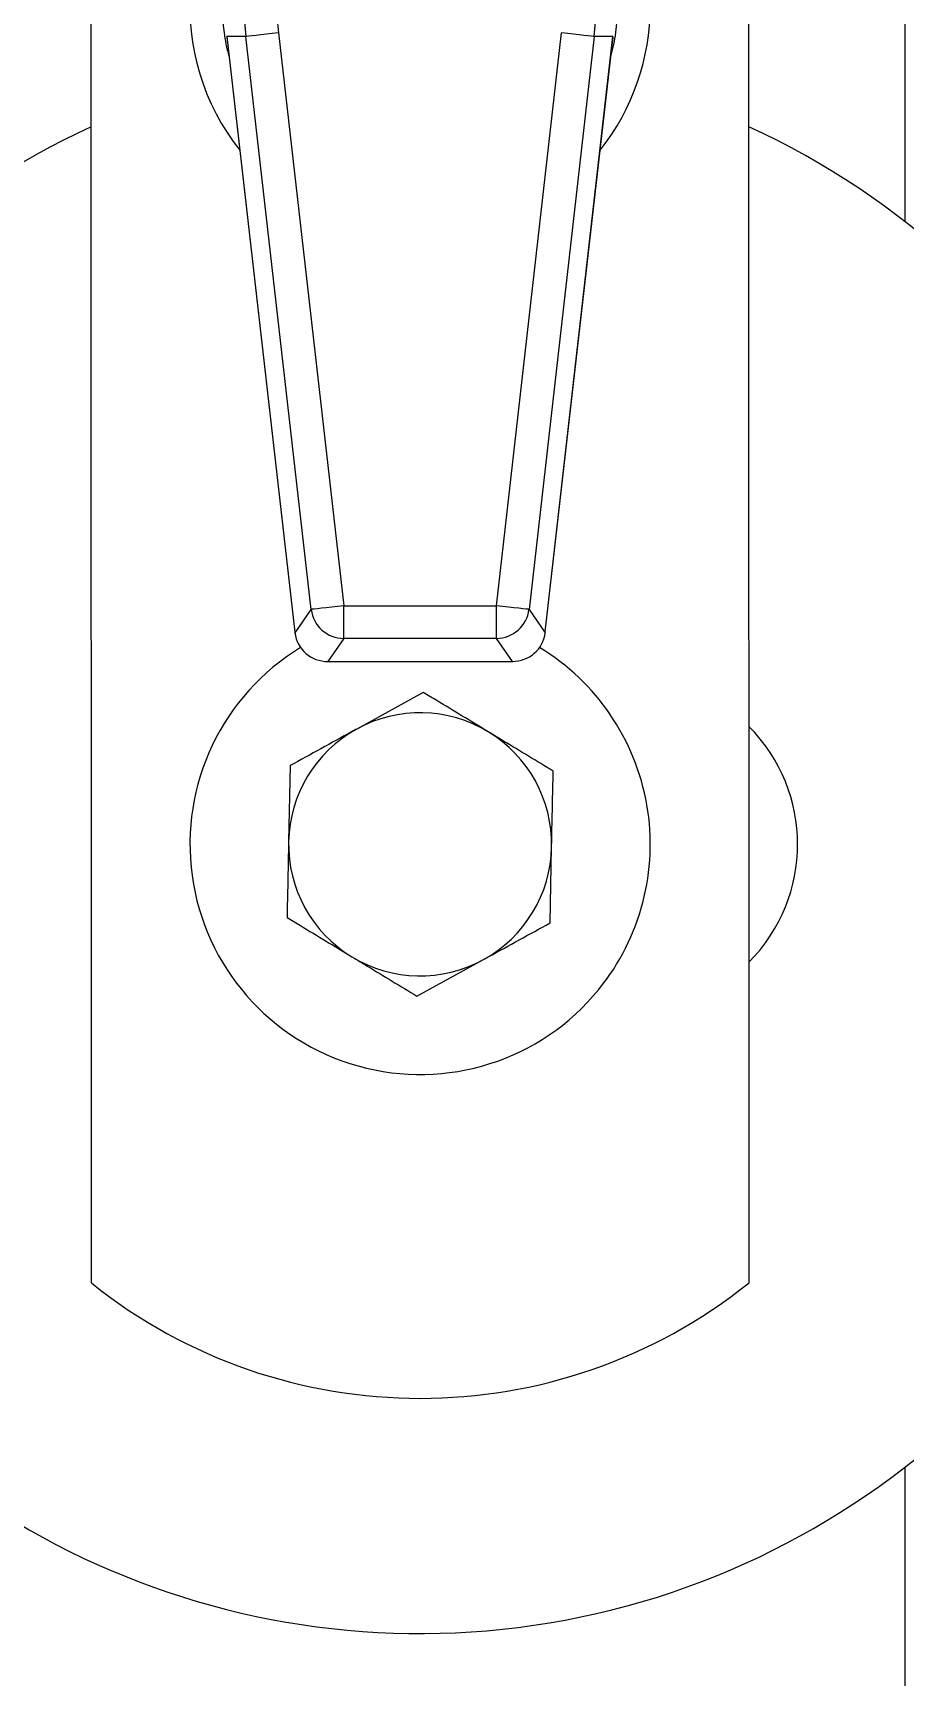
# Model space of a CAD drawing. Extents: x 12.3 to 108.7, y 1.1 to 80.4.
# Drawn here: x 75.515 to 77.173, y 31.109 to 34.234 of the extents above; entities that cross this region are included whole.
import ezdxf

# ---------------------------------------------------------------- set-up
doc = ezdxf.new("R2010")
doc.units = 0
doc.header["$MEASUREMENT"] = 0
doc.layers.add('OBJECT', color=7, linetype='CONTINUOUS')

msp = doc.modelspace()

# ---------------------------------------------------------------- linework, layer by layer
at = {"layer": 'OBJECT'}
for p, q in [((75.6267, 31.8583), (75.6252, 40.2109)), ((76.8767, 31.8585), (76.8752, 40.2111)), ((77.1734, 33.8753), (77.1734, 35.277)), ((75.9202, 34.227), (75.8844, 34.227)), ((75.8844, 34.227), (76.0135, 33.0955)), ((76.0444, 33.1384), (75.9202, 34.227)), ((75.9821, 34.2341), (76.1063, 33.1455)), ((76.3966, 33.1455), (76.5204, 34.2342)), ((76.5824, 34.2271), (76.4585, 33.1385)), ((76.4894, 33.0956), (76.6181, 34.2271)), ((76.6181, 34.2271), (76.5824, 34.2271)), ((75.8856, 34.2156), (76.0134, 33.0955)), ((76.4895, 33.0956), (76.6169, 34.2157)), ((76.0137, 33.094), (76.0444, 33.1384)), ((76.1063, 33.1455), (76.3966, 33.1455)), ((76.4585, 33.1385), (76.4892, 33.094)), ((76.0135, 33.0955), (76.0134, 33.0955)), ((76.4895, 33.0956), (76.4894, 33.0956)), ((76.0137, 33.094), (76.0137, 33.0932)), ((76.1063, 33.0832), (76.0761, 33.0395)), ((76.3966, 33.0833), (76.1063, 33.0832)), ((76.4268, 33.0395), (76.3966, 33.0833)), ((76.4892, 33.0932), (76.4892, 33.094)), ((76.0754, 33.0392), (76.4275, 33.0393)), ((76.0761, 33.0395), (76.4268, 33.0395)), ((76.2575, 32.9807), (76.1311, 32.9111)), ((76.0046, 32.8416), (76.0016, 32.6972)), ((76.4985, 32.5425), (76.5015, 32.6868)), ((76.2455, 32.4034), (76.372, 32.473)), ((77.1734, 30.107), (77.1734, 31.5087))]:
    msp.add_line(p, q, dxfattribs=at)
at = {"layer": 'OBJECT', "flags": 128}
for points in [[(75.9821, 34.2341), (75.9705, 34.2328), (75.9593, 34.2315), (75.949, 34.2303), (75.9398, 34.2293), (75.932, 34.2284), (75.9261, 34.2277), (75.9221, 34.2272), (75.9202, 34.227)], [(76.5824, 34.2271), (76.5805, 34.2274), (76.5765, 34.2278), (76.5705, 34.2285), (76.5628, 34.2294), (76.5535, 34.2304), (76.5432, 34.2316), (76.532, 34.2329), (76.5204, 34.2342)], [(76.1063, 33.1455), (76.0947, 33.1441), (76.0836, 33.1429), (76.0732, 33.1417), (76.064, 33.1406), (76.0562, 33.1398), (76.0503, 33.1391), (76.0463, 33.1386), (76.0444, 33.1384)], [(76.1063, 33.0832), (76.1063, 33.0853), (76.1063, 33.0894), (76.1063, 33.0955), (76.1063, 33.1032), (76.1063, 33.1125), (76.1063, 33.1228), (76.1063, 33.1339), (76.1063, 33.1455)], [(76.4585, 33.1385), (76.4566, 33.1387), (76.4526, 33.1391), (76.4466, 33.1398), (76.4389, 33.1407), (76.4297, 33.1417), (76.4193, 33.1429), (76.4081, 33.1442), (76.3966, 33.1455)], [(76.3966, 33.0833), (76.3966, 33.0853), (76.3966, 33.0895), (76.3966, 33.0955), (76.3966, 33.1033), (76.3966, 33.1125), (76.3966, 33.1229), (76.3966, 33.134), (76.3966, 33.1455)]]:
    msp.add_lwpolyline(points, dxfattribs=at)
at = {"layer": 'OBJECT'}
for centre, radius, start, end in [((76.2512, 34.2835), 0.4375, 321.5095, 38.5101), ((76.2512, 34.2835), 0.4375, 175.195, 218.5101), ((76.2515, 32.692), 1.5, 209.9264, 65.3855), ((76.2515, 32.692), 1.5, 114.6341, 150.0736), ((76.1067, 33.1459), 0.0627, 186.9068, 269.701), ((76.3962, 33.146), 0.0627, 270.3185, 353.1129), ((76.2515, 32.692), 0.4375, 121.2687, 320.9197), ((76.2515, 32.692), 0.4375, 320.9197, 58.7509), ((76.2515, 32.692), 0.25, 58.8056, 118.8056), ((76.2515, 32.692), 0.25, 118.8056, 178.8056), ((76.6515, 32.692), 0.3175, 315.1359, 44.8837), ((76.2515, 32.692), 0.25, 358.8056, 58.8056), ((76.2515, 32.692), 0.25, 178.8056, 238.8056), ((76.2515, 32.692), 0.25, 298.8056, 358.8056), ((76.2515, 32.692), 0.25, 238.8056, 298.8056), ((76.2515, 32.639), 1, 231.3276, 308.692)]:
    msp.add_arc(centre, radius, start, end, dxfattribs=at)
for centre, major_axis, ratio, start_param, end_param in [((76.4179, 34.2836), (0.5009, 0.0001), 0.998148, 3.028424, 3.254762), ((76.4179, 34.2836), (0.4386, 0.0001), 0.997533, 3.028424, 3.254762), ((76.0846, 34.2835), (0.5009, 0.0001), 0.998148, 6.170016, 6.396354), ((76.014, 33.0955), (-0.00086, 0.0075), 0.069473, 1.562842, 1.768966), ((76.4888, 33.0956), (0.00086, 0.0075), 0.069473, 4.51422, 4.720343), ((76.0761, 33.1017), (0.0606, 0.017), 0.988785, 2.989485, 4.441424), ((76.4268, 33.1018), (0.0606, -0.017), 0.988785, 4.983354, 6.435293)]:
    msp.add_ellipse(centre, major_axis=major_axis, ratio=ratio, start_param=start_param, end_param=end_param, dxfattribs=at)
for points, knots in [([(76.614, 34.3772), (76.6159, 34.3698), (76.6194, 34.3564), (76.6238, 34.3293), (76.6267, 34.2971), (76.6261, 34.2626), (76.6224, 34.2252), (76.6175, 34.2054), (76.6142, 34.192)], [0, 0, 0, 0, 0.148199, 0.266623, 0.443454, 0.621102, 0.744676, 1, 1, 1, 1]), ([(75.8885, 34.1899), (75.8866, 34.1973), (75.883, 34.2106), (75.8787, 34.2378), (75.8758, 34.27), (75.8764, 34.3044), (75.88, 34.3419), (75.8849, 34.3617), (75.8882, 34.3751)], [0, 0, 0, 0, 0.148198, 0.266623, 0.443454, 0.621102, 0.744676, 1, 1, 1, 1]), ([(75.886, 34.2157), (75.8854, 34.2192), (75.8848, 34.2229), (75.8844, 34.2267), (75.8844, 34.227)], [0, 0, 0, 0, 0.926547, 1, 1, 1, 1]), ([(76.6181, 34.2271), (76.6181, 34.2269), (76.6177, 34.2231), (76.6171, 34.2193), (76.6165, 34.2158)], [0, 0, 0, 0, 0.073451, 1, 1, 1, 1]), ([(76.0134, 33.0955), (76.0134, 33.0953), (76.0135, 33.0945), (76.0136, 33.0937), (76.0137, 33.0932)], [0, 0, 0, 0, 0.2493254, 1, 1, 1, 1]), ([(76.4892, 33.0932), (76.4893, 33.0934), (76.4894, 33.0942), (76.4894, 33.095), (76.4895, 33.0956)], [0, 0, 0, 0, 0.25113, 1, 1, 1, 1]), ([(76.381, 32.9059), (76.348, 32.9259), (76.3062, 32.9512), (76.266, 32.9755), (76.2575, 32.9807)], [0, 0, 0, 0, 0.788999, 1, 1, 1, 1]), ([(76.1311, 32.9111), (76.1281, 32.9095), (76.0853, 32.886), (76.0435, 32.863), (76.0046, 32.8416)], [0, 0, 0, 0, 0.070214, 1, 1, 1, 1]), ([(76.5045, 32.8311), (76.4732, 32.8501), (76.4325, 32.8747), (76.3907, 32.9), (76.381, 32.9059)], [0, 0, 0, 0, 0.768151, 1, 1, 1, 1]), ([(76.5015, 32.6868), (76.5015, 32.6902), (76.5025, 32.739), (76.5035, 32.7867), (76.5045, 32.8311)], [0, 0, 0, 0, 0.070214, 1, 1, 1, 1]), ([(76.0016, 32.6972), (76.0015, 32.6938), (76.0005, 32.6451), (75.9995, 32.5973), (75.9986, 32.5529)], [0, 0, 0, 0, 0.070214, 1, 1, 1, 1]), ([(75.9986, 32.5529), (76.007, 32.5478), (76.0472, 32.5235), (76.089, 32.4982), (76.122, 32.4782)], [0, 0, 0, 0, 0.211, 1, 1, 1, 1]), ([(76.372, 32.473), (76.375, 32.4746), (76.4177, 32.4981), (76.4595, 32.5211), (76.4985, 32.5425)], [0, 0, 0, 0, 0.0702134, 1, 1, 1, 1]), ([(76.122, 32.4782), (76.1317, 32.4723), (76.1735, 32.447), (76.2142, 32.4224), (76.2455, 32.4034)], [0, 0, 0, 0, 0.23185, 1, 1, 1, 1])]:
    msp.add_open_spline(points, degree=3, knots=knots, dxfattribs=at)

doc.saveas('drawing.dxf')
